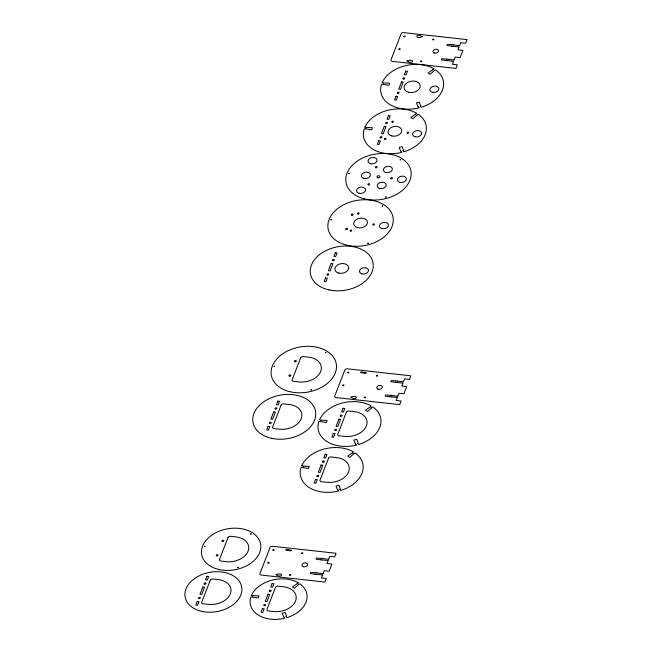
<?xml version="1.0" encoding="UTF-8"?>
<svg xmlns="http://www.w3.org/2000/svg" width="652" height="652" viewBox="0 0 652 652"><rect width="100%" height="100%" fill="white"/><g stroke="black" fill="none" stroke-linecap="round" stroke-linejoin="round"><path stroke-width="0.98" d="M301.713 465.821L301.729 465.756A31.752 22.054 -10 0 1 353.417 451.901L352.463 452.944M364.9 127.181L364.916 127.116A31.752 22.054 -10 0 1 416.612 113.252L415.658 114.296M433.939 68.908L432.895 69.805M338.445 490.94L338.266 491.095A31.752 22.054 -10 0 1 301.061 467.46L302.715 467.419M356.245 444.998L356.082 445.145A31.752 22.054 -10 0 1 318.861 421.526L320.515 421.477M401.648 152.242L401.412 152.462A31.752 22.054 -10 0 1 364.256 128.819L365.911 128.77M418.877 107.8L418.649 107.963A31.752 22.054 -10 0 1 381.502 84.32L383.156 84.271M298.274 582.961L297.239 583.801M365.992 128.868L371.64 129.846L372.455 127.735L366.546 127.433M383.237 84.369L388.877 85.347L389.692 83.236L383.792 82.934M446.058 60.62L447.378 60.766M446.661 59.055L447.989 59.202M451.632 46.227L452.961 46.373M452.235 44.662L453.564 44.809M453.531 61.394L452.423 64.255L457.329 64.792L455.935 68.395L392.365 61.402A1.997 1.385 -10 0 1 390.996 59.797L401.078 33.798A1.997 1.385 -10 0 1 403.515 32.616L467.093 39.609L465.699 43.211L460.793 42.665L459.684 45.526M454.102 59.919L455.21 57.058L460.116 57.604L462.912 50.408L457.997 49.862L459.106 47.001M252.617 597.02L258.257 597.998L259.08 595.887L253.172 595.586M302.805 467.517L308.445 468.486L309.26 466.376L303.359 466.082M320.605 421.575L326.244 422.545L327.06 420.434L321.159 420.141M315.046 574.282L316.375 574.428M315.649 572.717L316.978 572.863M320.621 559.889L321.949 560.035M321.232 558.324L322.561 558.471M389.831 396.823L391.159 396.97M390.434 395.259L391.762 395.405M395.405 382.431L396.734 382.577M396.008 380.866L397.337 381.012M322.528 575.064L321.42 577.916L326.326 578.463L324.932 582.057L261.362 575.064A1.997 1.385 -10 0 1 259.993 573.458L270.067 547.46A1.997 1.385 -10 0 1 272.512 546.278L336.082 553.271L334.688 556.873L329.782 556.327L328.673 559.188M323.099 573.581L324.207 570.72L329.113 571.266L331.901 564.07L326.994 563.524L328.103 560.671M397.304 397.598L396.204 400.458L401.11 400.996L399.717 404.599L336.139 397.606A1.997 1.385 -10 0 1 334.778 396L344.851 370.002A1.997 1.385 -10 0 1 347.296 368.82L410.866 375.813L409.472 379.407L404.566 378.869L403.458 381.73M397.883 396.123L398.991 393.262L403.898 393.8L406.685 386.603L401.779 386.065L402.887 383.205M251.542 595.284L251.542 595.268A28.729 19.959 -10 0 1 298.192 582.758L298.257 582.815M348.787 173.497L349.325 173.391M349.342 173.603L348.836 173.676M330.866 219.748L331.403 219.642M331.42 219.854L330.931 219.936M274.084 366.285L274.631 366.179M274.655 366.367L274.133 366.465M204.361 546.343L204.899 546.237M204.932 546.425L204.41 546.531M400.124 159.724L400.662 159.626M400.67 159.838L400.157 159.895M382.202 205.975L382.74 205.877M382.748 206.089L382.235 206.146M325.421 352.512L325.967 352.414M325.992 352.602L325.495 352.716M250.588 533.939L251.134 533.841M251.134 534.061L250.637 534.127M385.691 196.961L386.237 196.871M386.261 197.043L385.739 197.157M367.769 243.212L368.315 243.123M368.331 243.31L367.809 243.4M310.996 389.749L311.534 389.66M311.534 389.88L311.02 389.929M237.597 567.476L238.143 567.387M238.159 567.574L237.621 567.647M434.151 70.595L435.536 69.829A31.752 22.054 -10 0 1 421.005 107.335L420.304 106.333M416.913 115.094L418.299 114.328A31.752 22.054 -10 0 1 403.759 151.834L403.058 150.832M370.263 407.003L371.281 406.017A31.752 22.054 -10 0 0 319.529 419.823L321.012 420.214M371.518 407.802L372.903 407.035A31.752 22.054 -10 0 1 358.364 444.534L357.663 443.539M353.718 453.743L355.104 452.969A31.752 22.054 -10 0 1 340.564 490.475L339.863 489.473M298.494 584.599L299.879 583.833A28.729 19.959 -10 0 1 286.766 617.672L286.065 616.678M418.405 106.757L417.94 106.879L416.473 102.91L419.383 102.128L420.85 106.097L420.385 106.227M401.167 151.256L400.703 151.378L399.228 147.401L402.137 146.627L403.612 150.596L403.148 150.718M355.772 443.955L355.307 444.085L353.84 440.108L356.75 439.326L358.217 443.303L357.752 443.425M337.972 489.897L337.508 490.019L336.041 486.05L338.95 485.267L340.417 489.244L339.953 489.367M284.174 617.102L283.71 617.224L282.234 613.247L285.144 612.472L286.619 616.442L286.155 616.572M452.015 44.768L448.185 44.352A0.937 0.652 -10 0 0 447.036 44.907A0.937 0.652 -10 0 0 447.679 45.656L451.51 46.08M453.686 44.955L459.53 45.599M453.181 46.268L459.024 46.911M446.441 59.161L442.61 58.745A0.937 0.652 -10 0 0 441.461 59.299A0.937 0.652 -10 0 0 442.105 60.049L445.927 60.473M448.111 59.348L453.955 59.992M447.606 60.66L453.45 61.296M383.645 83.008L382.162 82.617A31.752 22.054 -10 0 1 433.849 68.753L433.93 68.843M366.4 127.507L364.924 127.254M395.788 380.972L391.958 380.556A0.937 0.652 -10 0 0 390.817 381.11A0.937 0.652 -10 0 0 391.453 381.86L395.283 382.284M397.467 381.159L403.311 381.803M396.954 382.463L402.806 383.107M390.214 395.365L386.383 394.949A0.937 0.652 -10 0 0 385.234 395.503A0.937 0.652 -10 0 0 385.878 396.253L389.709 396.677M391.885 395.552L397.736 396.196M391.379 396.856L397.223 397.5M303.213 466.147L301.737 465.911M321.004 558.438L317.182 558.014A0.937 0.652 -10 0 0 316.033 558.568A0.937 0.652 -10 0 0 316.676 559.318L320.499 559.742M322.683 558.617L328.526 559.261M322.178 559.929L328.021 560.573M315.429 572.831L311.607 572.407A0.937 0.652 -10 0 0 310.458 572.961A0.937 0.652 -10 0 0 311.094 573.711L314.924 574.135M317.108 573.01L322.952 573.654M316.595 574.322L322.447 574.966M253.025 595.659L251.574 595.447M252.536 596.93L250.898 596.947A28.729 19.959 -10 0 0 284.419 618.308L284.321 617.151M432.724 69.813L428.087 72.942L430.181 74.271L434.151 70.718M415.487 114.312L410.85 117.433L412.936 118.77L416.905 115.217M370.091 407.019L365.454 410.141L367.549 411.469L371.518 407.924M352.292 452.953L347.655 456.082L349.749 457.411L353.718 453.857M297.067 583.817L292.43 586.939L294.525 588.267L298.494 584.722M418.551 106.806L418.877 107.686M401.314 151.297L401.64 152.185M355.919 444.004L356.245 444.884M338.119 489.945L338.445 490.826M291.305 550.28L290.352 550.883L285.674 549.962L286.57 549.375L291.305 550.321M366.09 372.822L365.136 373.425L360.458 372.504L361.355 371.917L366.09 372.862M422.309 36.618C415.006 40.269 414.982 32.38 422.309 36.618M267.907 562.831C269.708 564.493 269.423 560.859 267.907 562.831M272.862 550.084C274.394 551.837 274.753 548.079 272.862 550.084M289.488 574.999C290.996 576.743 291.33 573.1 289.496 574.966M301.615 553.255C303.457 554.893 303.131 551.274 301.615 553.255M342.683 385.373C344.403 387.052 344.378 383.384 342.683 385.373M347.638 372.626C349.309 374.338 349.358 370.613 347.638 372.626M364.272 397.541C366.008 399.22 365.87 395.56 364.272 397.5M376.4 375.788C378.233 377.435 377.924 373.808 376.4 375.788M398.91 49.169C400.711 50.832 400.45 47.229 398.91 49.169M403.865 36.422C405.511 38.126 405.609 34.474 403.865 36.422M420.491 61.337C421.999 63.081 422.333 59.438 420.499 61.304M432.618 39.585C434.395 41.263 434.208 37.58 432.618 39.585M276.081 574.689C282.324 578.992 284.443 571.592 276.089 574.64M350.866 397.223C357.353 401.689 358.902 393.947 350.874 397.174M407.084 61.027C413.27 65.33 415.52 57.946 407.101 60.978M197.222 601.437L195.828 605.032L197.564 605.227L198.958 601.625L197.222 601.437M202.805 587.044L200.009 594.241L201.745 594.428L204.532 587.232L202.805 587.044M206.986 576.246L205.592 579.848L207.32 580.035L208.713 576.441L206.986 576.246M268.094 426.302L266.692 429.904L268.428 430.092L269.822 426.498L268.094 426.302M273.669 411.917L270.882 419.114L272.609 419.301L275.397 412.105L273.669 411.917M277.85 401.119L276.456 404.721L278.184 404.908L279.578 401.306L277.85 401.119M325.584 277.915L324.191 281.517L325.927 281.705L327.32 278.111L325.584 277.915M331.159 263.522L328.372 270.719L330.108 270.914L332.895 263.718L331.159 263.522M335.348 252.732L333.954 256.326L335.682 256.521L337.076 252.919L335.348 252.732M378.698 140.775L377.304 144.377L379.04 144.565L380.434 140.962L378.698 140.775M384.281 126.382L381.485 133.578L383.221 133.766L386.008 126.578L384.281 126.382M388.462 115.591L387.068 119.186L388.796 119.381L390.189 115.779L388.462 115.591M395.943 96.276L394.55 99.878L396.277 100.066L397.671 96.472L395.943 96.276M401.518 81.883L398.731 89.079L400.458 89.275L403.246 82.079L401.518 81.883M405.699 71.092L404.305 74.687L406.041 74.882L407.435 71.28L405.699 71.092M210.286 580.158L201.77 602.138A1.997 1.385 -10 0 0 203.131 603.744L208.599 604.347A17.743 12.323 -10 0 0 230.335 593.825A17.743 12.323 -10 0 0 218.2 579.579L212.731 578.976A1.997 1.385 -10 0 0 210.286 580.158M228.021 537.492L219.504 559.473A1.997 1.385 -10 0 0 220.873 561.07L226.342 561.674A17.743 12.323 -10 0 0 248.07 551.152A17.743 12.323 -10 0 0 235.934 536.914L230.466 536.311A1.997 1.385 -10 0 0 228.021 537.492M281.151 405.031L272.634 427.011A1.997 1.385 -10 0 0 274.003 428.608L279.472 429.212A17.743 12.323 -10 0 0 301.2 418.698A17.743 12.323 -10 0 0 289.064 404.452L283.596 403.849A1.997 1.385 -10 0 0 281.151 405.031M300.67 357.752L292.153 379.733A1.997 1.385 -10 0 0 293.522 381.33L298.991 381.933A17.743 12.323 -10 0 0 320.727 371.412A17.743 12.323 -10 0 0 308.583 357.174L303.115 356.571A1.997 1.385 -10 0 0 300.67 357.752M262.438 608.609L261.044 612.212L262.78 612.399L264.174 608.797L262.438 608.609M268.013 594.216L265.225 601.413L266.961 601.609L269.749 594.412L268.013 594.216M272.194 583.426L270.8 587.02L272.536 587.216L273.93 583.613L272.194 583.426M315.511 479.424L314.117 483.018L315.845 483.205L317.239 479.611L315.511 479.424M321.086 465.031L318.298 472.227L320.026 472.415L322.813 465.218L321.086 465.031M325.267 454.232L323.873 457.834L325.601 458.022L327.002 454.428L325.267 454.232M333.311 433.482L331.917 437.076L333.645 437.272L335.038 433.67L333.311 433.482M338.885 419.089L336.098 426.286L337.826 426.473L340.613 419.277L338.885 419.089M343.066 408.291L341.672 411.893L343.4 412.08L344.802 408.486L343.066 408.291M275.494 587.338L266.986 609.31A1.997 1.385 -10 0 0 268.347 610.916L273.816 611.519A17.743 12.323 -10 0 0 295.552 600.997A17.743 12.323 -10 0 0 283.408 586.751L277.939 586.148A1.997 1.385 -10 0 0 275.494 587.338M328.567 458.144L320.05 480.125A1.997 1.385 -10 0 0 321.42 481.722L326.888 482.325A17.743 12.323 -10 0 0 348.616 471.812A17.743 12.323 -10 0 0 336.481 457.565L331.012 456.962A1.997 1.385 -10 0 0 328.567 458.144M346.367 412.203L337.85 434.183A1.997 1.385 -10 0 0 339.219 435.789L344.688 436.392A17.743 12.323 -10 0 0 366.416 425.87A17.743 12.323 -10 0 0 354.28 411.624L348.812 411.021A1.997 1.385 -10 0 0 346.367 412.203M218.412 569.375A29.935 20.799 -10 0 0 260.743 544.933A29.935 20.799 -10 0 0 214.255 533.564A29.935 20.799 -10 0 0 218.412 569.375M216.814 555.871A0.905 0.628 -10 0 0 218.118 555.154A0.905 0.628 -10 0 0 216.733 554.779A0.905 0.628 -10 0 0 216.814 555.871M222.438 541.486A0.905 0.628 -10 0 0 223.693 540.72A0.905 0.628 -10 0 0 222.259 540.41A0.905 0.628 -10 0 0 222.438 541.486M264.288 605.708A0.905 0.628 -10 0 0 265.6 604.991A0.905 0.628 -10 0 0 264.207 604.616A0.905 0.628 -10 0 0 264.288 605.708M269.92 591.331A0.905 0.628 -10 0 0 271.167 590.565A0.905 0.628 -10 0 0 269.741 590.256A0.905 0.628 -10 0 0 269.92 591.331M303.465 566.694A2.812 1.956 -10 0 0 307.548 564.493A2.812 1.956 -10 0 0 303.253 563.304A2.812 1.956 -10 0 0 303.465 566.694M202.006 611.421A28.729 19.959 -10 0 0 241.721 587.159A28.729 19.959 -10 0 0 196.464 577.305A28.729 19.959 -10 0 0 202.006 611.421M199.072 598.536A0.905 0.628 -10 0 0 200.384 597.819A0.905 0.628 -10 0 0 198.999 597.444A0.905 0.628 -10 0 0 199.072 598.536M204.704 584.151A0.905 0.628 -10 0 0 205.959 583.385A0.905 0.628 -10 0 0 204.524 583.075A0.905 0.628 -10 0 0 204.704 584.151M378.25 389.236A2.812 1.956 -10 0 0 382.325 387.035A2.812 1.956 -10 0 0 378.038 385.845A2.812 1.956 -10 0 0 378.25 389.236M340.784 416.204A0.905 0.628 -10 0 0 342.039 415.43A0.905 0.628 -10 0 0 340.613 415.12A0.905 0.628 -10 0 0 340.784 416.204M335.161 430.581A0.905 0.628 -10 0 0 336.465 429.864A0.905 0.628 -10 0 0 335.079 429.489A0.905 0.628 -10 0 0 335.161 430.581M289.781 391.665A32.959 22.893 -10 0 0 336.383 364.753A32.959 22.893 -10 0 0 285.201 352.235A32.959 22.893 -10 0 0 289.781 391.665M289.464 376.131A0.905 0.628 -10 0 0 290.776 375.413A0.905 0.628 -10 0 0 289.382 375.039A0.905 0.628 -10 0 0 289.464 376.131M295.087 361.746A0.905 0.628 -10 0 0 296.342 360.98A0.905 0.628 -10 0 0 294.916 360.67A0.905 0.628 -10 0 0 295.087 361.746M271.68 438.34A31.752 22.054 -10 0 0 315.568 411.518A31.752 22.054 -10 0 0 265.551 400.63A31.752 22.054 -10 0 0 271.68 438.34M275.568 409.024A0.905 0.628 -10 0 0 276.823 408.258A0.905 0.628 -10 0 0 275.388 407.948A0.905 0.628 -10 0 0 275.568 409.024M269.944 423.409A0.905 0.628 -10 0 0 271.248 422.692A0.905 0.628 -10 0 0 269.863 422.317A0.905 0.628 -10 0 0 269.944 423.409M317.361 476.522A0.905 0.628 -10 0 0 318.665 475.805A0.905 0.628 -10 0 0 317.279 475.43A0.905 0.628 -10 0 0 317.361 476.522M322.984 462.138A0.905 0.628 -10 0 0 324.24 461.371A0.905 0.628 -10 0 0 322.805 461.062A0.905 0.628 -10 0 0 322.984 462.138M357.964 213.995A0.815 0.57 -10 0 0 359.097 213.31A0.815 0.57 -10 0 0 357.818 213.017A0.815 0.57 -10 0 0 357.964 213.995M351.868 215.209A0.905 0.628 -10 0 0 353.123 214.443A0.905 0.628 -10 0 0 351.697 214.133A0.905 0.628 -10 0 0 351.868 215.209M346.245 229.585A0.905 0.628 -10 0 0 347.549 228.876A0.905 0.628 -10 0 0 346.163 228.493A0.905 0.628 -10 0 0 346.245 229.585M382.031 228.632A4.54 3.154 -10 0 0 388.445 224.924A4.54 3.154 -10 0 0 381.404 223.204A4.54 3.154 -10 0 0 382.031 228.632M350.474 231.101A0.815 0.57 -10 0 0 351.648 230.449A0.815 0.57 -10 0 0 350.401 230.123A0.815 0.57 -10 0 0 350.474 231.101M373.27 224.997A0.815 0.57 -10 0 0 374.419 224.329A0.815 0.57 -10 0 0 373.156 224.019A0.815 0.57 -10 0 0 373.27 224.997M346.554 245.128A32.959 22.893 -10 0 0 393.164 218.216A32.959 22.893 -10 0 0 341.982 205.698A32.959 22.893 -10 0 0 346.554 245.128M357.614 227.678A6.952 4.833 -10 0 0 367.443 222.006A6.952 4.833 -10 0 0 356.644 219.357A6.952 4.833 -10 0 0 357.614 227.678M338.804 273.106A6.952 4.833 -10 0 0 348.641 267.426A6.952 4.833 -10 0 0 337.842 264.785A6.952 4.833 -10 0 0 338.804 273.106M362.072 273.93A4.54 3.154 -10 0 0 368.486 270.23A4.54 3.154 -10 0 0 361.436 268.502A4.54 3.154 -10 0 0 362.072 273.93M329.17 289.953A31.752 22.054 -10 0 0 373.066 263.131A31.752 22.054 -10 0 0 323.042 252.242A31.752 22.054 -10 0 0 329.17 289.953M333.066 260.637A0.905 0.628 -10 0 0 334.321 259.871A0.905 0.628 -10 0 0 332.887 259.561A0.905 0.628 -10 0 0 333.066 260.637M327.434 275.014A0.905 0.628 -10 0 0 328.747 274.296A0.905 0.628 -10 0 0 327.353 273.921A0.905 0.628 -10 0 0 327.434 275.014M375.805 167.792A0.905 0.628 -10 0 0 377.109 167.075A0.905 0.628 -10 0 0 375.723 166.7A0.905 0.628 -10 0 0 375.805 167.792M377.842 177.776A1.516 1.051 -10 0 0 379.986 176.545A1.516 1.051 -10 0 0 377.638 175.967A1.516 1.051 -10 0 0 377.842 177.776M391.127 178.803A0.905 0.628 -10 0 0 392.431 178.086A0.905 0.628 -10 0 0 391.045 177.711A0.905 0.628 -10 0 0 391.127 178.803M368.356 184.907A0.905 0.628 -10 0 0 369.66 184.19A0.905 0.628 -10 0 0 368.274 183.815A0.905 0.628 -10 0 0 368.356 184.907M364.476 198.876A32.959 22.893 -10 0 0 411.086 171.965A32.959 22.893 -10 0 0 359.896 159.447A32.959 22.893 -10 0 0 364.476 198.876M359.032 193.31A4.54 3.154 -10 0 0 365.544 189.699A4.54 3.154 -10 0 0 358.584 187.857A4.54 3.154 -10 0 0 359.032 193.31M370.703 163.733A4.54 3.154 -10 0 0 377.003 159.927A4.54 3.154 -10 0 0 369.888 158.33A4.54 3.154 -10 0 0 370.703 163.733M399.953 182.381A4.54 3.154 -10 0 0 406.367 178.681A4.54 3.154 -10 0 0 399.317 176.953A4.54 3.154 -10 0 0 399.953 182.381M385.951 172.511A4.54 3.154 -10 0 0 392.357 168.803A4.54 3.154 -10 0 0 385.316 167.083A4.54 3.154 -10 0 0 385.951 172.511M364.044 178.444A4.54 3.154 -10 0 0 370.352 174.646A4.54 3.154 -10 0 0 363.237 173.041A4.54 3.154 -10 0 0 364.044 178.444M379.684 188.452A4.54 3.154 -10 0 0 386.204 184.85A4.54 3.154 -10 0 0 379.244 183A4.54 3.154 -10 0 0 379.684 188.452M386.18 123.497A0.905 0.628 -10 0 0 387.435 122.731A0.905 0.628 -10 0 0 386 122.421A0.905 0.628 -10 0 0 386.18 123.497M380.548 137.874A0.905 0.628 -10 0 0 381.86 137.156A0.905 0.628 -10 0 0 380.475 136.781A0.905 0.628 -10 0 0 380.548 137.874M391.917 135.966A6.952 4.833 -10 0 0 401.754 130.286A6.952 4.833 -10 0 0 390.955 127.645A6.952 4.833 -10 0 0 391.917 135.966M384.786 139.389A0.815 0.57 -10 0 0 385.96 138.737A0.815 0.57 -10 0 0 384.704 138.403A0.815 0.57 -10 0 0 384.786 139.389M407.573 133.285A0.815 0.57 -10 0 0 408.731 132.617A0.815 0.57 -10 0 0 407.459 132.307A0.815 0.57 -10 0 0 407.573 133.285M392.268 122.274A0.815 0.57 -10 0 0 393.409 121.59A0.815 0.57 -10 0 0 392.121 121.305A0.815 0.57 -10 0 0 392.268 122.274M415.185 136.79A4.54 3.154 -10 0 0 421.599 133.089A4.54 3.154 -10 0 0 414.558 131.362A4.54 3.154 -10 0 0 415.185 136.79M397.793 93.375A0.905 0.628 -10 0 0 399.097 92.665A0.905 0.628 -10 0 0 397.712 92.291A0.905 0.628 -10 0 0 397.793 93.375M403.417 78.998A0.905 0.628 -10 0 0 404.672 78.232A0.905 0.628 -10 0 0 403.246 77.922A0.905 0.628 -10 0 0 403.417 78.998M408.649 92.282A8.166 5.672 -10 0 0 420.19 85.616A8.166 5.672 -10 0 0 407.508 82.511A8.166 5.672 -10 0 0 408.649 92.282M432.423 92.291A4.54 3.154 -10 0 0 438.837 88.59A4.54 3.154 -10 0 0 431.795 86.871A4.54 3.154 -10 0 0 432.423 92.291M434.476 53.032A2.812 1.956 -10 0 0 438.551 50.832A2.812 1.956 -10 0 0 434.265 49.642A2.812 1.956 -10 0 0 434.476 53.032"/></g></svg>
